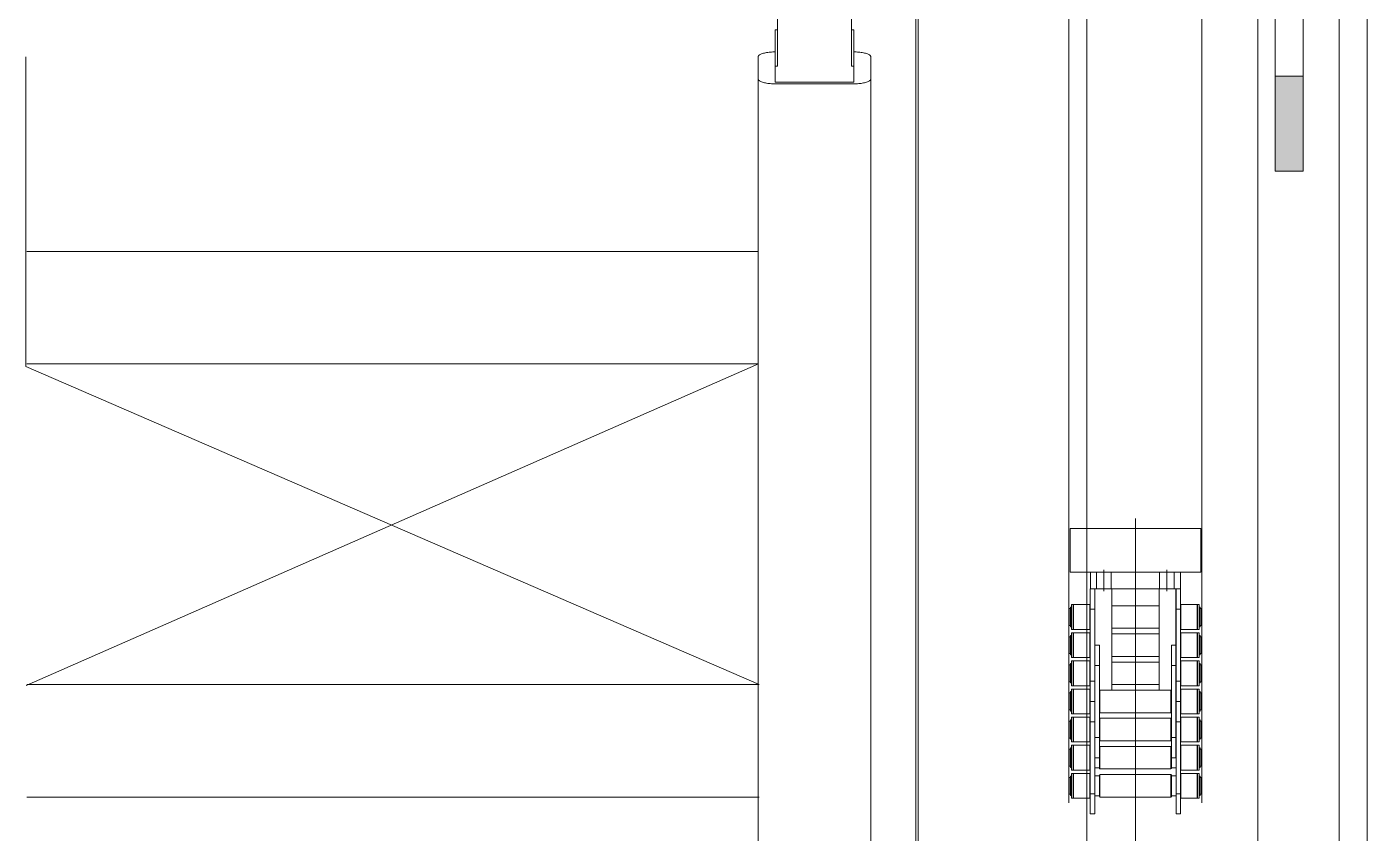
# Model space of a CAD drawing. Header units: millimetres. Extents: x 51154 to 151340, y -24069 to 30962.
# Drawn here: x 109389 to 110581, y -3129 to -2412 of the extents above; entities that cross this region are included whole.
import ezdxf

# ---------------------------------------------------------------- set-up
doc = ezdxf.new("R2010")
doc.units = ezdxf.units.MM
doc.linetypes.add('IMPORT-CENTER _5_', pattern=[10160, 6350, -1270, 1270, -1270])
doc.linetypes.add('Осевые', pattern=[6350, 1270, -952.5, 3175, -952.5])
for name, color, linetype, lineweight, true_color in [('Ломаная-1-1', 9, 'Continuous', 9, 0x808080), ('Ломаная-1-4', 9, 'IMPORT-CENTER _5_', 9, 0x808080), ('Оси-3', 7, 'Осевые', 9, 0xaaaaaa), ('Партер_ТХ_для_Разрез_dwg _2_-1', 9, 'Continuous', 9, 0x808080)]:
    doc.layers.add(name, color=color, linetype=linetype, lineweight=lineweight, true_color=true_color)
doc.layers.add('Стены', color=7, linetype='Continuous', lineweight=9)

# ---------------------------------------------------------------- blocks, each defined once
blk = doc.blocks.new('Партер_ТХ_для_Разрез_dwg_A$C23c36a71-8380815-Разрез 1-1')
at = {"layer": 'Ломаная-1-1'}
for p, q in [((108364.8, -2849.5), (108364.8, -3603.6)), ((108336.8, -2895), (108336.8, -2914)), ((108392.8, -2895), (108392.8, -2914)), ((108330.3, -2897), (108330.3, -2912)), ((108343.3, -2897), (108343.3, -2912)), ((108386.3, -2897), (108386.3, -2912)), ((108399.3, -2897), (108399.3, -2912)), ((108343.8, -2912), (108343.8, -3002)), ((108385.8, -3002), (108385.8, -2912)), ((108400.8, -2962), (108400.8, -2912)), ((108401, -2912), (108401, -2930)), ((108307.1, -2929.5), (108305.9, -2929.5)), ((108328.6, -2930), (108324.6, -2930)), ((108328.8, -2928), (108328.6, -2928)), ((108385.8, -2927), (108343.8, -2927)), ((108401, -2928), (108400.8, -2928)), ((108419.7, -2926), (108405.3, -2926)), ((108309.6, -2947.5), (108309.9, -2948)), ((108309.9, -2951), (108309.9, -2973)), ((108324.3, -2948), (108324.6, -2947.5)), ((108324.3, -2951), (108324.3, -2973)), ((108328.6, -2946), (108328.8, -2946)), ((108328.8, -2953), (108328.6, -2953)), ((108343.8, -2947), (108385.8, -2947)), ((108385.8, -2952), (108343.8, -2952)), ((108400.8, -2946), (108401, -2946)), ((108401, -2953), (108400.8, -2953)), ((108405, -2947.5), (108405.3, -2948)), ((108419.7, -2951), (108405.3, -2951)), ((108419.7, -2948), (108420, -2947.5)), ((108328.6, -2971), (108328.8, -2971)), ((108328.8, -2978), (108328.6, -2978)), ((108343.8, -2972), (108385.8, -2972)), ((108385.8, -2977), (108343.8, -2977)), ((108400.8, -2971), (108401, -2971)), ((108401, -2978), (108400.8, -2978)), ((108419.7, -2976), (108405.3, -2976)), ((108419.7, -2973), (108420, -2972.5)), ((108307.1, -2979.5), (108305.9, -2979.5)), ((108324.6, -3001.5), (108324.3, -3001)), ((108328.6, -2996), (108328.8, -2996)), ((108343.8, -2997), (108385.8, -2997)), ((108400.8, -2996), (108401, -2996)), ((108419.7, -3001), (108405.3, -3001)), ((108328.8, -3003), (108328.6, -3003)), ((108401, -3003), (108400.8, -3003)), ((108309.6, -3022.5), (108309.9, -3023)), ((108309.9, -3026), (108309.6, -3026.5)), ((108324.6, -3026.5), (108324.3, -3026)), ((108328.6, -3021), (108328.8, -3021)), ((108332.8, -3021.5), (108333.3, -3022)), ((108396.3, -3022), (108396.8, -3021.5)), ((108400.8, -3021), (108401, -3021)), ((108405.3, -3023), (108419.7, -3023)), ((108419.7, -3026), (108405.3, -3026)), ((108305.9, -3044.5), (108305.9, -3029.5)), ((108328.8, -3028), (108328.6, -3028)), ((108328.6, -3094), (108328.6, -3030)), ((108333.3, -3047), (108333.3, -3027)), ((108396.3, -3047), (108396.3, -3027)), ((108401, -3028), (108400.8, -3028)), ((108401, -3030), (108401, -3094)), ((108423.7, -3044.5), (108423.7, -3029.5)), ((108328.6, -3046), (108328.8, -3046)), ((108332.8, -3062), (108332.8, -3044)), ((108396.8, -3044), (108396.8, -3062)), ((108400.8, -3046), (108401, -3046)), ((108405, -3047.5), (108405.3, -3048)), ((108419.7, -3048), (108420, -3047.5)), ((108309.9, -3051), (108309.6, -3051.5)), ((108324.6, -3051.5), (108324.3, -3051)), ((108328.8, -3053), (108328.6, -3053)), ((108333.3, -3052), (108332.8, -3052.5)), ((108396.8, -3052.5), (108396.3, -3052)), ((108401, -3053), (108400.8, -3053)), ((108419.7, -3051), (108405.3, -3051)), ((108328.6, -3071), (108332.8, -3071)), ((108396.8, -3071), (108401, -3071)), ((108405.3, -3073), (108419.7, -3073)), ((108305.9, -3079.5), (108305.9, -3094.5)), ((108309.9, -3098), (108309.9, -3076)), ((108324.3, -3098), (108324.3, -3076)), ((108332.8, -3078), (108328.6, -3078)), ((108333.3, -3077), (108333.3, -3097)), ((108396.3, -3077), (108396.3, -3097)), ((108401, -3078), (108396.8, -3078)), ((108419.7, -3076), (108405.3, -3076)), ((108423.7, -3079.5), (108423.7, -3094.5)), ((108328.6, -3096), (108332.8, -3096)), ((108396.8, -3096), (108401, -3096)), ((108405.3, -3098), (108419.7, -3098))]:
    blk.add_line(p, q, dxfattribs=at)
at = {"layer": 'Ломаная-1-1', "flags": 128}
for points in [[(108306.8, -2858.3), (108422.9, -2858.3), (108422.9, -2897), (108306.8, -2897)], [(108308.1, -2926), (108308.1, -2948), (108309.6, -2948), (108309.6, -2926)], [(108420, -2926), (108420, -2945.8), (108420, -2948), (108421.5, -2948), (108421.5, -2945.8), (108421.5, -2926)], [(108308.1, -2951), (108309.6, -2951), (108309.6, -2973), (108308.1, -2973)], [(108420, -2951), (108420, -2970.8), (108420, -2973), (108421.5, -2973), (108421.5, -2970.8), (108421.5, -2951)], [(108308.1, -2976), (108308.1, -2998), (108309.6, -2998), (108309.6, -2976)], [(108420, -2976), (108420, -2995.8), (108420, -2998), (108421.5, -2998), (108421.5, -2995.8), (108421.5, -2976)], [(108308.1, -3001), (108308.1, -3023), (108309.6, -3023), (108309.6, -3001)], [(108420, -3001), (108420, -3020.8), (108420, -3023), (108421.5, -3023), (108421.5, -3020.8), (108421.5, -3001)], [(108308.1, -3026), (108309.6, -3026), (108309.6, -3048), (108308.1, -3048)], [(108420, -3026), (108420, -3045.8), (108420, -3048), (108421.5, -3048), (108421.5, -3045.8), (108421.5, -3026)], [(108308.1, -3051), (108309.6, -3051), (108309.6, -3073), (108308.1, -3073)], [(108333.3, -3071.1), (108333.3, -3072), (108396.3, -3072), (108396.3, -3071.1), (108396.3, -3052), (108333.3, -3052)], [(108420, -3051), (108420, -3070.8), (108420, -3073), (108421.5, -3073), (108421.5, -3070.8), (108421.5, -3051)], [(108308.1, -3076), (108308.1, -3098), (108309.6, -3098), (108309.6, -3076)], [(108396.8, -3096.5), (108396.8, -3077.5), (108396.3, -3077), (108333.3, -3077), (108332.8, -3077.5), (108332.8, -3096.5), (108333.3, -3097), (108396.3, -3097)], [(108420, -3076), (108420, -3098), (108421.5, -3098), (108421.5, -3076)]]:
    blk.add_lwpolyline(points, close=True, dxfattribs=at)
for points in [[(108324.8, -2912), (108324.8, -2897), (108404.8, -2897), (108404.8, -2912)], [(108328.6, -2912), (108328.6, -2930), (108328.6, -2994), (108324.6, -2994), (108324.6, -2930), (108324.6, -2912), (108324.8, -2912), (108404.8, -2912), (108405, -2912), (108405, -2930)], [(108328.8, -2980), (108328.8, -3044), (108332.8, -3044), (108332.8, -2980), (108328.8, -2980), (108328.8, -2962), (108328.8, -2912)], [(108305.9, -2944.5), (108305.9, -2929.5), (108305.6, -2929.8), (108305.6, -2944.2), (108305.9, -2944.5), (108307.1, -2944.5)], [(108308.1, -2945.6), (108307.1, -2945.6), (108307.1, -2928.3), (108308.1, -2928.3)], [(108324.6, -2926.5), (108324.3, -2926), (108309.9, -2926), (108309.6, -2926.5)], [(108309.9, -2926), (108309.9, -2931.8), (108309.9, -2948), (108324.3, -2948), (108324.3, -2931.8), (108324.3, -2926)], [(108401, -2994), (108401, -2930), (108405, -2930), (108405, -2994)], [(108405, -2926.5), (108405.3, -2926), (108405.3, -2926.4), (108405.3, -2948), (108419.7, -2948), (108419.7, -2926.4), (108419.7, -2926), (108420, -2926.5)], [(108421.5, -2945.6), (108422.5, -2945.6), (108422.5, -2928.3), (108421.5, -2928.3)], [(108422.5, -2944.5), (108423.7, -2944.5), (108423.7, -2929.5), (108422.5, -2929.5)], [(108423.7, -2944.5), (108424, -2944.2), (108424, -2929.8), (108423.7, -2929.5)], [(108305.9, -2969.5), (108305.6, -2969.2), (108305.6, -2968.5), (108305.6, -2954.8), (108305.9, -2954.5), (108307.1, -2954.5)], [(108307.1, -2969.5), (108305.9, -2969.5), (108305.9, -2968.8), (108305.9, -2954.5)], [(108308.1, -2953.3), (108307.1, -2953.3), (108307.1, -2970.6), (108308.1, -2970.6)], [(108324.6, -2951.5), (108324.3, -2951), (108309.9, -2951), (108309.6, -2951.5)], [(108405, -2951.5), (108405.3, -2951), (108405.3, -2951.1), (108405.3, -2973)], [(108405, -2972.5), (108405.3, -2973), (108419.7, -2973), (108419.7, -2951.1), (108419.7, -2951), (108420, -2951.5)], [(108421.5, -2970.6), (108422.5, -2970.6), (108422.5, -2953.3), (108421.5, -2953.3)], [(108422.5, -2969.5), (108423.7, -2969.5), (108423.7, -2968.8), (108423.7, -2954.5)], [(108423.7, -2969.5), (108424, -2969.2), (108424, -2968.5), (108424, -2954.8), (108423.7, -2954.5), (108422.5, -2954.5)], [(108332.8, -3002), (108332.8, -2962), (108328.8, -2962)], [(108396.8, -2962), (108396.8, -3002), (108385.8, -3002), (108343.8, -3002), (108332.8, -3002)], [(108400.8, -2980), (108400.8, -2962), (108396.8, -2962)], [(108308.1, -2995.6), (108307.1, -2995.6), (108307.1, -2978.3), (108308.1, -2978.3)], [(108309.6, -2972.5), (108309.9, -2973), (108324.3, -2973), (108324.6, -2972.5)], [(108324.6, -2976.5), (108324.3, -2976), (108309.9, -2976), (108309.6, -2976.5)], [(108309.9, -2976), (108309.9, -2983.5), (108309.9, -2998)], [(108324.3, -2976), (108324.3, -2983.5), (108324.3, -2998)], [(108405, -2976.5), (108405.3, -2976), (108405.3, -2976.4), (108405.3, -2998)], [(108420, -2976.5), (108419.7, -2976), (108419.7, -2976.4), (108419.7, -2998), (108420, -2997.5)], [(108421.5, -2995.6), (108422.5, -2995.6), (108422.5, -2978.3), (108421.5, -2978.3)], [(108305.9, -2994.5), (108305.9, -2979.5), (108305.6, -2979.8), (108305.6, -2994.2), (108305.9, -2994.5), (108307.1, -2994.5)], [(108400.8, -3044), (108400.8, -2980), (108396.8, -2980), (108396.8, -3044), (108400.8, -3044), (108400.8, -3062), (108396.8, -3062), (108396.8, -3070.6), (108396.8, -3071.5), (108396.3, -3072)], [(108422.5, -2994.5), (108423.7, -2994.5), (108423.7, -2979.5), (108422.5, -2979.5)], [(108423.7, -2994.5), (108424, -2994.2), (108424, -2979.8), (108423.7, -2979.5)], [(108309.6, -2997.5), (108309.9, -2998), (108324.3, -2998), (108324.6, -2997.5)], [(108309.6, -3001.5), (108309.9, -3001), (108309.9, -3023), (108324.3, -3023)], [(108309.9, -3001), (108324.3, -3001), (108324.3, -3023), (108324.6, -3022.5)], [(108324.6, -3030), (108324.6, -3012), (108324.6, -2994)], [(108328.6, -2994), (108328.6, -3012), (108324.6, -3012), (108328.6, -3012), (108328.6, -3030), (108324.6, -3030), (108324.6, -3094), (108328.6, -3094), (108328.6, -3112), (108324.6, -3112), (108324.6, -3094)], [(108332.8, -3002.5), (108333.3, -3002), (108333.3, -3021.1), (108333.3, -3022), (108396.3, -3022), (108396.3, -3021.1), (108396.3, -3002), (108396.8, -3002.5)], [(108405, -3030), (108401, -3030), (108401, -3012), (108405, -3012), (108401, -3012), (108401, -2994), (108405, -2994), (108405, -3012), (108405, -3030), (108405, -3094), (108405, -3112)], [(108405, -2997.5), (108405.3, -2998), (108419.7, -2998)], [(108405, -3001.5), (108405.3, -3001), (108405.3, -3001.1), (108405.3, -3023), (108405, -3022.5)], [(108420, -3001.5), (108419.7, -3001), (108419.7, -3001.1), (108419.7, -3023), (108420, -3022.5)], [(108305.9, -3019.5), (108305.6, -3019.2), (108305.6, -3018.5), (108305.6, -3004.8), (108305.9, -3004.5)], [(108307.1, -3019.5), (108305.9, -3019.5), (108305.9, -3018.8), (108305.9, -3004.5), (108307.1, -3004.5)], [(108308.1, -3020.6), (108307.1, -3020.6), (108307.1, -3003.3), (108308.1, -3003.3)], [(108421.5, -3020.6), (108422.5, -3020.6), (108422.5, -3003.3), (108421.5, -3003.3)], [(108422.5, -3019.5), (108423.7, -3019.5), (108423.7, -3018.8), (108423.7, -3004.5), (108422.5, -3004.5)], [(108423.7, -3019.5), (108424, -3019.2), (108424, -3018.5), (108424, -3004.8), (108423.7, -3004.5)], [(108324.3, -3048), (108324.3, -3031.8), (108324.3, -3026), (108309.9, -3026), (108309.9, -3031.8), (108309.9, -3048)], [(108405, -3026.5), (108405.3, -3026), (108405.3, -3026.4), (108405.3, -3048), (108419.7, -3048), (108419.7, -3026.4), (108419.7, -3026), (108420, -3026.5)], [(108307.1, -3029.5), (108305.9, -3029.5), (108305.6, -3029.8), (108305.6, -3044.2), (108305.9, -3044.5), (108307.1, -3044.5)], [(108308.1, -3028.3), (108307.1, -3028.3), (108307.1, -3045.6), (108308.1, -3045.6)], [(108396.8, -3027.5), (108396.3, -3027), (108333.3, -3027), (108332.8, -3027.5)], [(108421.5, -3045.6), (108422.5, -3045.6), (108422.5, -3028.3), (108421.5, -3028.3)], [(108422.5, -3044.5), (108423.7, -3044.5), (108424, -3044.2), (108424, -3029.8), (108423.7, -3029.5), (108422.5, -3029.5)], [(108309.6, -3047.5), (108309.9, -3048), (108324.3, -3048), (108324.6, -3047.5)], [(108333.3, -3072), (108332.8, -3071.5), (108332.8, -3070.6), (108332.8, -3062), (108328.8, -3062), (108328.8, -3044)], [(108332.8, -3046.5), (108333.3, -3047), (108396.3, -3047), (108396.8, -3046.5)], [(108305.9, -3069.5), (108305.6, -3069.2), (108305.6, -3068.5), (108305.6, -3054.8), (108305.9, -3054.5), (108307.1, -3054.5)], [(108307.1, -3069.5), (108305.9, -3069.5), (108305.9, -3068.8), (108305.9, -3054.5)], [(108308.1, -3070.6), (108307.1, -3070.6), (108307.1, -3053.3), (108308.1, -3053.3)], [(108324.3, -3073), (108324.3, -3051), (108309.9, -3051), (108309.9, -3073), (108309.6, -3072.5)], [(108405, -3051.5), (108405.3, -3051), (108405.3, -3051.1), (108405.3, -3073), (108405, -3072.5)], [(108420, -3051.5), (108419.7, -3051), (108419.7, -3051.1), (108419.7, -3073), (108420, -3072.5)], [(108421.5, -3070.6), (108422.5, -3070.6), (108422.5, -3053.3), (108421.5, -3053.3)], [(108422.5, -3069.5), (108423.7, -3069.5), (108423.7, -3068.8), (108423.7, -3054.5)], [(108423.7, -3069.5), (108424, -3069.2), (108424, -3068.5), (108424, -3054.8), (108423.7, -3054.5), (108422.5, -3054.5)], [(108309.9, -3073), (108324.3, -3073), (108324.6, -3072.5)], [(108307.1, -3079.5), (108305.9, -3079.5), (108305.6, -3079.8), (108305.6, -3094.2), (108305.9, -3094.5), (108307.1, -3094.5)], [(108308.1, -3078.3), (108307.1, -3078.3), (108307.1, -3095.6), (108308.1, -3095.6)], [(108324.6, -3076.5), (108324.3, -3076), (108309.9, -3076), (108309.6, -3076.5)], [(108405, -3076.5), (108405.3, -3076), (108405.3, -3094.9), (108405.3, -3098), (108405, -3097.5)], [(108420, -3076.5), (108419.7, -3076), (108419.7, -3094.9), (108419.7, -3098), (108420, -3097.5)], [(108421.5, -3095.6), (108422.5, -3095.6), (108422.5, -3078.3), (108421.5, -3078.3)], [(108422.5, -3094.5), (108423.7, -3094.5), (108424, -3094.2), (108424, -3079.8), (108423.7, -3079.5), (108422.5, -3079.5)], [(108309.6, -3097.5), (108309.9, -3098), (108324.3, -3098), (108324.6, -3097.5)], [(108405, -3094), (108401, -3094), (108401, -3112), (108405, -3112)]]:
    blk.add_lwpolyline(points, dxfattribs=at)
blk = doc.blocks.new('Партер_ТХ_для_Разрез_dwg_A$Cc0956ea5-8380824-Разрез 1-1')
at = {"layer": 'Ломаная-1-1'}
for p, q in [((110054.5, -2463.1), (110124.5, -2463.1)), ((110039.6, -2612), (109389.3, -2612)), ((109388.8, -2997.7), (110039.8, -2712)), ((110039.6, -2712), (109389.3, -2712)), ((110040.2, -2997), (109389.3, -2997)), ((110040.3, -3097), (109389.3, -3097))]:
    blk.add_line(p, q, dxfattribs=at)
at = {"layer": 'Ломаная-1-1', "flags": 128}
for points in [[(110124.5, -2447.3), (110122.5, -2447.3), (110122.5, -2444.2), (110122.5, -2425.2), (110122.5, -2343.3), (110122.5, -2319.8), (110056.5, -2319.8), (110056.5, -2343.3), (110056.5, -2425.2), (110056.5, -2444.2), (110056.5, -2447.3), (110054.5, -2447.3)], [(110122.5, -2415.1), (110124.5, -2415.1), (110124.5, -2447.3), (110124.5, -2461.7), (110054.5, -2461.7), (110054.5, -2447.3), (110054.5, -2415.1), (110056.5, -2415.1)], [(110040.3, -2997), (109388.5, -2714.4), (109388.5, -2458.9), (109388.5, -2439)], [(110039.5, -2439), (110039.5, -2458.9), (110039.5, -3149.5), (110040.3, -3169.3)], [(110139.5, -2714.4), (110139.5, -2458.9), (110139.5, -2439)], [(110139.5, -2458.9), (110139.5, -3149.5), (110140.3, -3169.3)]]:
    blk.add_lwpolyline(points, dxfattribs=at)
at = {"layer": 'Ломаная-1-1'}
for points, weights in [([(110039.5, -2439), (110039.5, -2434.8), (110054.5, -2434.8)], [1, 0.707106781186, 1]), ([(110124.5, -2434.8), (110139.5, -2434.8), (110139.5, -2439)], [1, 0.707106781219, 1]), ([(110054.5, -2463.1), (110039.5, -2463.1), (110039.5, -2458.9)], [1, 0.707106781219, 1]), ([(110139.5, -2458.9), (110139.5, -2463.1), (110124.5, -2463.1)], [1, 0.707106781186, 1])]:
    blk.add_rational_spline(points, weights, degree=2, dxfattribs=at)
blk = doc.blocks.new('Партер_ТХ_для_Разрез_dwg_A$Cb6b6704d-8380825-Разрез 1-1')
at = {"layer": 'Ломаная-1-4'}
blk.add_hatch(color=256, dxfattribs=at).paths.add_polyline_path([(110498.9, -2540.6), (110523.9, -2540.6), (110523.9, -2456.2), (110498.9, -2456.2)], flags=0)
at = {"layer": 'Ломаная-1-1', "flags": 128}
for points in [[(110523.9, -2318.5), (110523.9, -2272.7), (110498.9, -2272.7), (110498.9, -2318.5), (110498.9, -2456.2), (110523.9, -2456.2), (110523.9, -2318.5), (110498.9, -2318.5)], [(110555.9, -2310.6), (110555.9, -2396.2), (110555.9, -2406.6), (110555.9, -3248.5), (110557.9, -3248.5), (110557.9, -3271.2), (110557.9, -3276.4), (110578.9, -3276.4), (110578.9, -3271.2), (110578.9, -3248.5), (110580.9, -3248.5), (110580.9, -2406.6), (110580.9, -2396.2), (110580.9, -2310.6)], [(110498.9, -2456.2), (110498.9, -2540.6), (110523.9, -2540.6), (110523.9, -2456.2)]]:
    blk.add_lwpolyline(points, dxfattribs=at)
blk = doc.blocks.new('Партер_ТХ_для_Разрез_dwg _2_-8380805-Разрез 1-1')
at = {"layer": 'Ломаная-1-1'}
for p, q in [((110315.6, -3102.2), (110315.6, -1655.5)), ((110434, -3102.2), (110434, -1655.5))]:
    blk.add_line(p, q, dxfattribs=at)
for name, p in [('Партер_ТХ_для_Разрез_dwg_A$Cc0956ea5-8380824-Разрез 1-1', (0, 0)), ('Партер_ТХ_для_Разрез_dwg_A$Cb6b6704d-8380825-Разрез 1-1', (0, 0)), ('Партер_ТХ_для_Разрез_dwg_A$C23c36a71-8380815-Разрез 1-1', (2010, 0))]:
    blk.add_blockref(name, p)

msp = doc.modelspace()

# ---------------------------------------------------------------- linework, layer by layer
at = {"layer": 'Оси-3'}
msp.add_line((110331.6, -22468.7), (110331.6, 29000), dxfattribs=at)
at = {"layer": 'Стены'}
for p, q in [((110179.6, -3850), (110179.6, -900)), ((110181.6, -900), (110181.6, -3850)), ((110483.6, -3850), (110483.6, -900))]:
    msp.add_line(p, q, dxfattribs=at)

# ---------------------------------------------------------------- block references
at = {"layer": 'Партер_ТХ_для_Разрез_dwg _2_-1'}
msp.add_blockref('Партер_ТХ_для_Разрез_dwg _2_-8380805-Разрез 1-1', (0, 0), dxfattribs=at)

doc.saveas('drawing.dxf')
